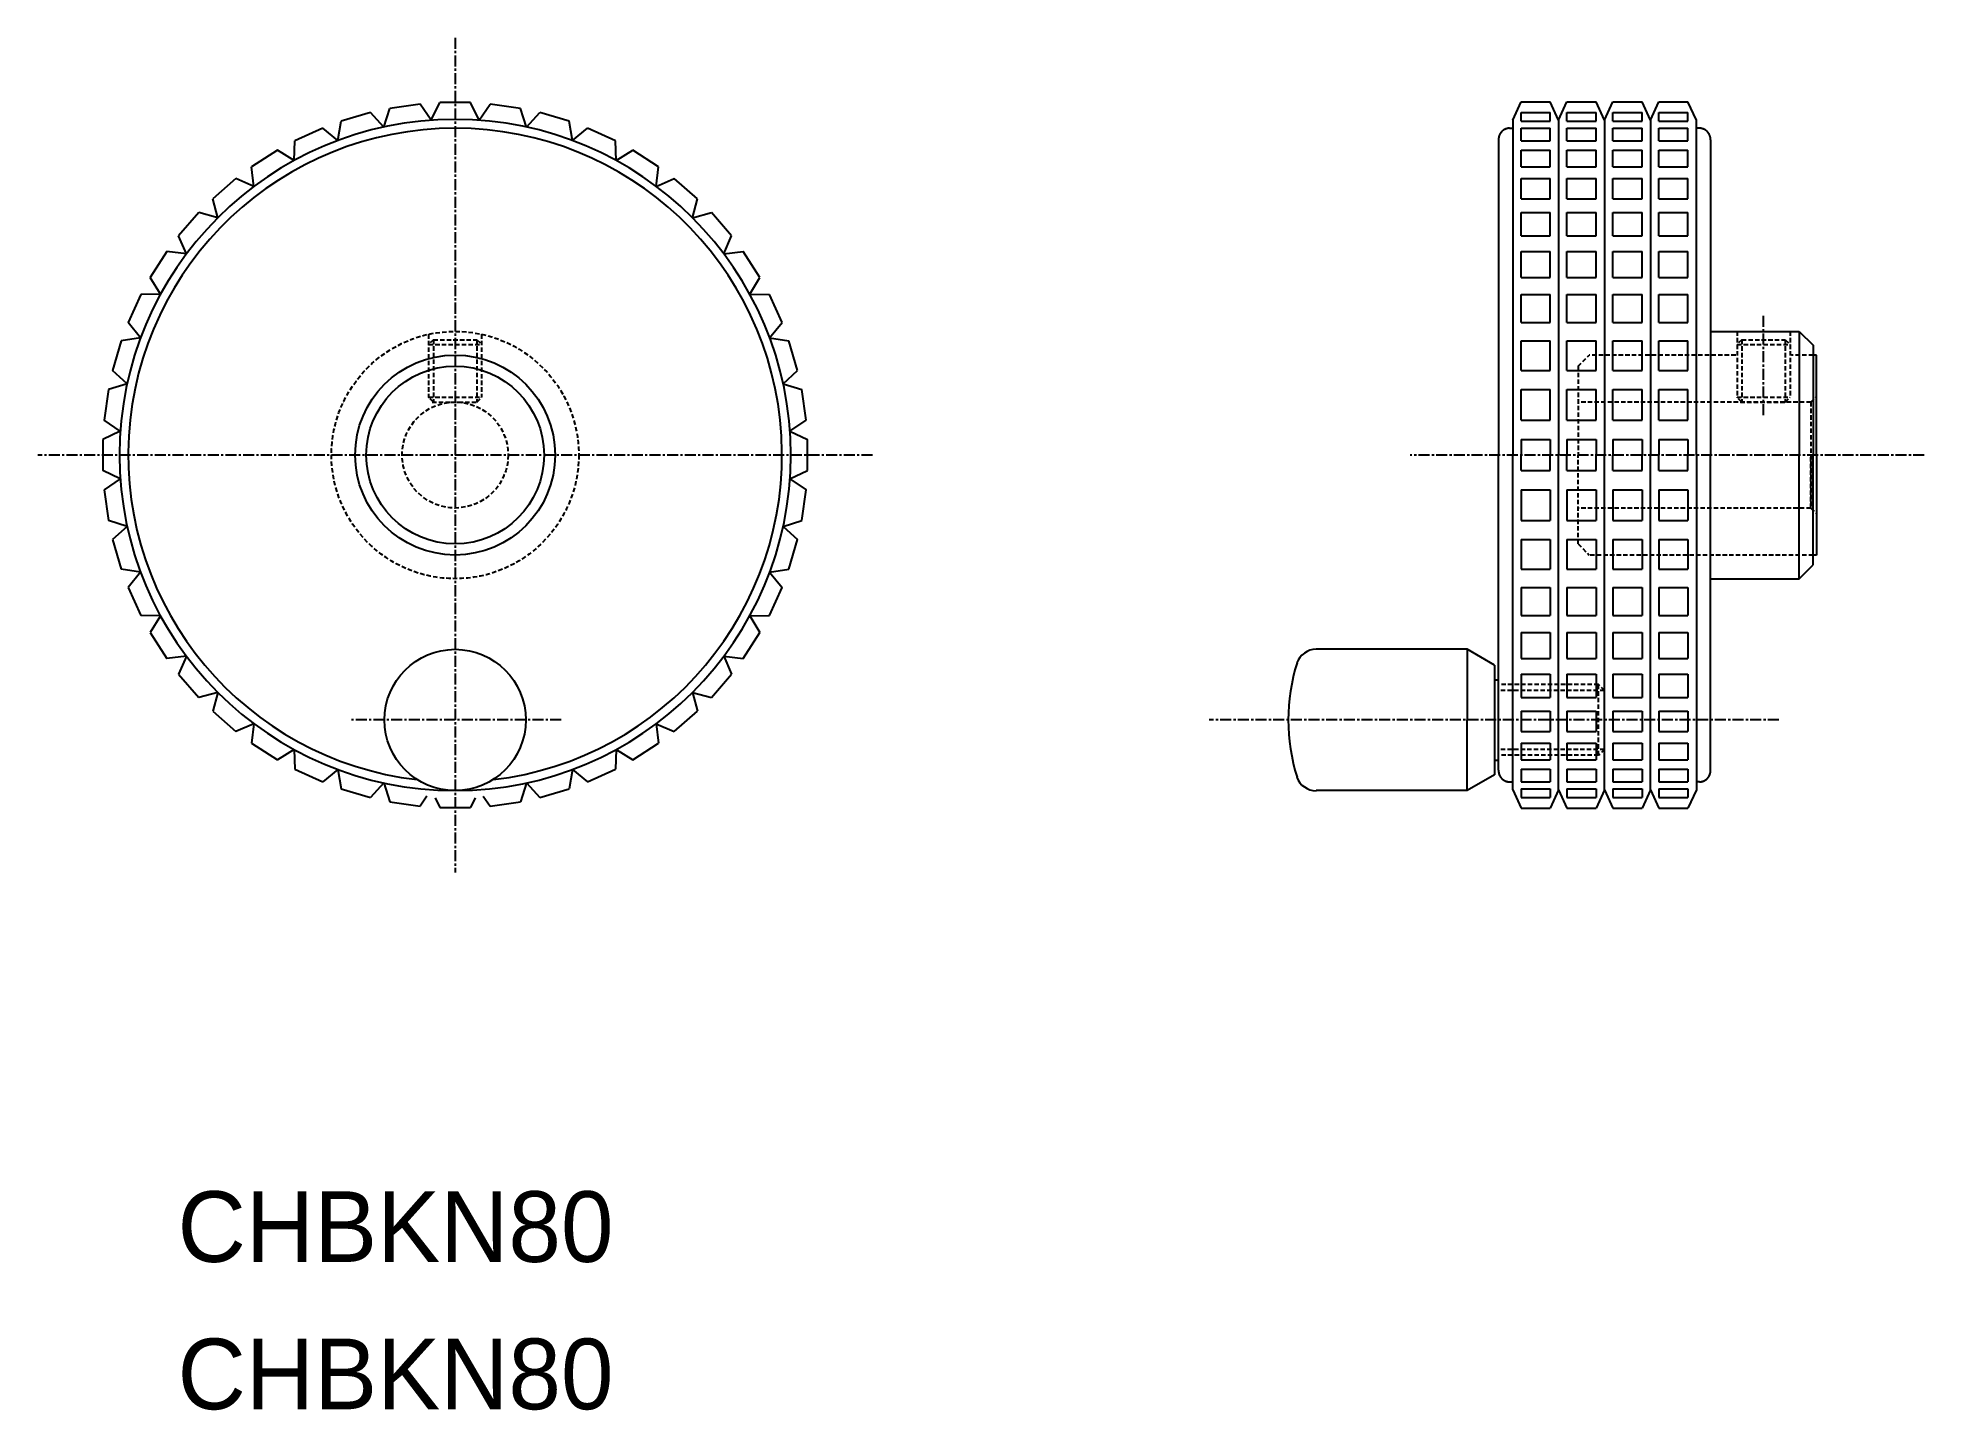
# Model space of a CAD drawing. Extents: x -5400 to -5187, y -1269 to -1114.
import ezdxf
from ezdxf.enums import TextEntityAlignment as Align

# ---------------------------------------------------------------- set-up
doc = ezdxf.new("R2010")
doc.units = 0
doc.linetypes.add('CENTER', pattern=[2, 1.25, -0.25, 0.25, -0.25])
doc.linetypes.add('DASHED', pattern=[0.75, 0.5, -0.25])
doc.layers.get('0').update_dxf_attribs({"linetype": 'CONTINUOUS'})
doc.layers.add('CENTER', color=1, linetype='CENTER')

msp = doc.modelspace()

# ---------------------------------------------------------------- linework, layer by layer
at = {"color": 7, "linetype": 'CONTINUOUS'}
for p, q in [((-5233.12, -1123.25), (-5232.18, -1121.15)), ((-5232.18, -1121.15), (-5228.87, -1121.15)), ((-5227.93, -1123.25), (-5228.87, -1121.15)), ((-5227.93, -1123.25), (-5226.98, -1121.15)), ((-5226.98, -1121.15), (-5223.67, -1121.15)), ((-5222.73, -1123.25), (-5223.67, -1121.15)), ((-5222.73, -1123.25), (-5221.78, -1121.15)), ((-5221.78, -1121.15), (-5218.48, -1121.15)), ((-5217.53, -1123.25), (-5218.48, -1121.15)), ((-5217.53, -1123.25), (-5216.59, -1121.15)), ((-5216.59, -1121.15), (-5213.28, -1121.15)), ((-5212.33, -1123.25), (-5213.28, -1121.15)), ((-5362.41, -1122.38), (-5365.76, -1123.36)), ((-5360.92, -1124.02), (-5362.41, -1122.38)), ((-5360.92, -1124.02), (-5360.25, -1121.91)), ((-5356.8, -1121.41), (-5360.25, -1121.91)), ((-5355.55, -1123.25), (-5356.8, -1121.41)), ((-5355.55, -1123.25), (-5354.59, -1121.25)), ((-5351.1, -1121.25), (-5354.59, -1121.25)), ((-5350.13, -1123.25), (-5351.1, -1121.25)), ((-5350.13, -1123.25), (-5348.89, -1121.41)), ((-5345.44, -1121.91), (-5348.89, -1121.41)), ((-5344.77, -1124.02), (-5345.44, -1121.91)), ((-5344.77, -1124.02), (-5343.27, -1122.38)), ((-5339.93, -1123.36), (-5343.27, -1122.38)), ((-5233.12, -1123.25), (-5233.12, -1161.15)), ((-5232.18, -1123.36), (-5232.18, -1122.38)), ((-5232.18, -1122.38), (-5228.87, -1122.38)), ((-5228.87, -1123.36), (-5228.87, -1122.38)), ((-5227.93, -1123.25), (-5227.93, -1161.15)), ((-5226.98, -1123.36), (-5226.98, -1122.38)), ((-5226.98, -1122.38), (-5223.67, -1122.38)), ((-5223.67, -1123.36), (-5223.67, -1122.38)), ((-5222.73, -1123.25), (-5222.73, -1161.15)), ((-5221.78, -1122.38), (-5218.48, -1122.38)), ((-5221.78, -1123.36), (-5221.78, -1122.38)), ((-5218.48, -1123.36), (-5218.48, -1122.38)), ((-5217.53, -1123.25), (-5217.53, -1161.15)), ((-5216.59, -1122.38), (-5213.28, -1122.38)), ((-5216.59, -1123.36), (-5216.59, -1122.38)), ((-5213.28, -1123.36), (-5213.28, -1122.38)), ((-5212.33, -1161.15), (-5212.33, -1123.25)), ((-5367.83, -1124.14), (-5371, -1125.58)), ((-5366.12, -1125.55), (-5367.83, -1124.14)), ((-5366.12, -1125.55), (-5365.76, -1123.36)), ((-5339.56, -1125.55), (-5339.93, -1123.36)), ((-5339.56, -1125.55), (-5337.85, -1124.14)), ((-5334.68, -1125.58), (-5337.85, -1124.14)), ((-5234.73, -1125.45), (-5234.73, -1161.15)), ((-5233.5, -1124.15), (-5233.12, -1124.15)), ((-5232.18, -1123.36), (-5228.87, -1123.36)), ((-5232.18, -1125.58), (-5232.18, -1124.14)), ((-5232.18, -1124.14), (-5228.87, -1124.14)), ((-5228.87, -1125.58), (-5228.87, -1124.14)), ((-5226.98, -1123.36), (-5223.67, -1123.36)), ((-5226.98, -1125.58), (-5226.98, -1124.14)), ((-5226.98, -1124.14), (-5223.67, -1124.14)), ((-5223.67, -1125.58), (-5223.67, -1124.14)), ((-5221.78, -1123.36), (-5218.48, -1123.36)), ((-5221.78, -1124.14), (-5218.48, -1124.14)), ((-5221.78, -1125.58), (-5221.78, -1124.14)), ((-5218.48, -1125.58), (-5218.48, -1124.14)), ((-5216.59, -1123.36), (-5213.28, -1123.36)), ((-5216.59, -1124.14), (-5213.28, -1124.14)), ((-5216.59, -1125.58), (-5216.59, -1124.14)), ((-5213.28, -1125.58), (-5213.28, -1124.14)), ((-5211.96, -1124.15), (-5212.33, -1124.15)), ((-5210.73, -1125.45), (-5210.73, -1161.15)), ((-5372.95, -1126.65), (-5375.88, -1128.53)), ((-5371.05, -1127.8), (-5372.95, -1126.65)), ((-5371.05, -1127.8), (-5371, -1125.58)), ((-5334.63, -1127.8), (-5334.68, -1125.58)), ((-5334.63, -1127.8), (-5332.74, -1126.65)), ((-5329.81, -1128.53), (-5332.74, -1126.65)), ((-5232.18, -1125.58), (-5228.87, -1125.58)), ((-5232.18, -1126.65), (-5228.87, -1126.65)), ((-5232.18, -1128.53), (-5232.18, -1126.65)), ((-5228.87, -1128.53), (-5228.87, -1126.65)), ((-5226.98, -1125.58), (-5223.67, -1125.58)), ((-5226.98, -1128.53), (-5226.98, -1126.65)), ((-5226.98, -1126.65), (-5223.67, -1126.65)), ((-5223.67, -1128.53), (-5223.67, -1126.65)), ((-5221.78, -1125.58), (-5218.48, -1125.58)), ((-5221.78, -1126.65), (-5218.48, -1126.65)), ((-5221.78, -1128.53), (-5221.78, -1126.65)), ((-5218.48, -1128.53), (-5218.48, -1126.65)), ((-5216.59, -1125.58), (-5213.28, -1125.58)), ((-5216.59, -1126.65), (-5213.28, -1126.65)), ((-5216.59, -1128.53), (-5216.59, -1126.65)), ((-5213.28, -1128.53), (-5213.28, -1126.65)), ((-5375.62, -1130.73), (-5375.88, -1128.53)), ((-5330.07, -1130.73), (-5329.81, -1128.53)), ((-5232.18, -1128.53), (-5228.87, -1128.53)), ((-5226.98, -1128.53), (-5223.67, -1128.53)), ((-5221.78, -1128.53), (-5218.48, -1128.53)), ((-5216.59, -1128.53), (-5213.28, -1128.53)), ((-5377.65, -1129.86), (-5380.29, -1132.14)), ((-5375.62, -1130.73), (-5377.65, -1129.86)), ((-5330.07, -1130.73), (-5328.03, -1129.86)), ((-5325.4, -1132.14), (-5328.03, -1129.86)), ((-5232.18, -1132.14), (-5232.18, -1129.86)), ((-5232.18, -1129.86), (-5228.87, -1129.86)), ((-5228.87, -1132.14), (-5228.87, -1129.86)), ((-5226.98, -1132.14), (-5226.98, -1129.86)), ((-5226.98, -1129.86), (-5223.67, -1129.86)), ((-5223.67, -1132.14), (-5223.67, -1129.86)), ((-5221.78, -1129.86), (-5218.48, -1129.86)), ((-5221.78, -1132.14), (-5221.78, -1129.86)), ((-5218.48, -1132.14), (-5218.48, -1129.86)), ((-5216.59, -1129.86), (-5213.28, -1129.86)), ((-5216.59, -1132.14), (-5216.59, -1129.86)), ((-5213.28, -1132.14), (-5213.28, -1129.86)), ((-5381.86, -1133.71), (-5384.14, -1136.34)), ((-5379.71, -1134.28), (-5381.86, -1133.71)), ((-5379.71, -1134.28), (-5380.29, -1132.14)), ((-5325.97, -1134.28), (-5325.4, -1132.14)), ((-5325.97, -1134.28), (-5323.83, -1133.71)), ((-5321.55, -1136.34), (-5323.83, -1133.71)), ((-5232.18, -1132.14), (-5228.87, -1132.14)), ((-5232.18, -1136.34), (-5232.18, -1133.71)), ((-5232.18, -1133.71), (-5228.87, -1133.71)), ((-5228.87, -1136.34), (-5228.87, -1133.71)), ((-5226.98, -1132.14), (-5223.67, -1132.14)), ((-5226.98, -1136.34), (-5226.98, -1133.71)), ((-5226.98, -1133.71), (-5223.67, -1133.71)), ((-5223.67, -1136.34), (-5223.67, -1133.71)), ((-5221.78, -1132.14), (-5218.48, -1132.14)), ((-5221.78, -1133.71), (-5218.48, -1133.71)), ((-5221.78, -1136.34), (-5221.78, -1133.71)), ((-5218.48, -1136.34), (-5218.48, -1133.71)), ((-5216.59, -1132.14), (-5213.28, -1132.14)), ((-5216.59, -1133.71), (-5213.28, -1133.71)), ((-5216.59, -1136.34), (-5216.59, -1133.71)), ((-5213.28, -1136.34), (-5213.28, -1133.71)), ((-5385.47, -1138.12), (-5387.35, -1141.05)), ((-5383.26, -1138.38), (-5385.47, -1138.12)), ((-5383.26, -1138.38), (-5384.14, -1136.34)), ((-5322.42, -1138.38), (-5321.55, -1136.34)), ((-5322.42, -1138.38), (-5320.22, -1138.12)), ((-5318.34, -1141.05), (-5320.22, -1138.12)), ((-5232.18, -1136.34), (-5228.87, -1136.34)), ((-5232.18, -1138.12), (-5228.87, -1138.12)), ((-5232.18, -1141.05), (-5232.18, -1138.12)), ((-5228.87, -1141.05), (-5228.87, -1138.12)), ((-5226.98, -1136.34), (-5223.67, -1136.34)), ((-5226.98, -1138.12), (-5223.67, -1138.12)), ((-5226.98, -1141.05), (-5226.98, -1138.12)), ((-5223.67, -1141.05), (-5223.67, -1138.12)), ((-5221.78, -1136.34), (-5218.48, -1136.34)), ((-5221.78, -1138.12), (-5218.48, -1138.12)), ((-5221.78, -1141.05), (-5221.78, -1138.12)), ((-5218.48, -1141.05), (-5218.48, -1138.12)), ((-5216.59, -1136.34), (-5213.28, -1136.34)), ((-5216.59, -1138.12), (-5213.28, -1138.12)), ((-5216.59, -1141.05), (-5216.59, -1138.12)), ((-5213.28, -1141.05), (-5213.28, -1138.12)), ((-5386.2, -1142.94), (-5387.35, -1141.05)), ((-5319.49, -1142.94), (-5318.34, -1141.05)), ((-5232.18, -1141.05), (-5228.87, -1141.05)), ((-5226.98, -1141.05), (-5223.67, -1141.05)), ((-5221.78, -1141.05), (-5218.48, -1141.05)), ((-5216.59, -1141.05), (-5213.28, -1141.05)), ((-5388.41, -1142.99), (-5389.86, -1146.16)), ((-5386.2, -1142.94), (-5388.41, -1142.99)), ((-5319.49, -1142.94), (-5317.27, -1142.99)), ((-5315.83, -1146.16), (-5317.27, -1142.99)), ((-5232.18, -1146.16), (-5232.18, -1142.99)), ((-5232.18, -1142.99), (-5228.87, -1142.99)), ((-5228.87, -1146.16), (-5228.87, -1142.99)), ((-5226.98, -1146.16), (-5226.98, -1142.99)), ((-5226.98, -1142.99), (-5223.67, -1142.99)), ((-5223.67, -1146.16), (-5223.67, -1142.99)), ((-5221.78, -1142.99), (-5218.48, -1142.99)), ((-5221.78, -1146.16), (-5221.78, -1142.99)), ((-5218.48, -1146.16), (-5218.48, -1142.99)), ((-5216.59, -1142.99), (-5213.28, -1142.99)), ((-5216.59, -1146.16), (-5216.59, -1142.99)), ((-5213.28, -1146.16), (-5213.28, -1142.99)), ((-5388.45, -1147.87), (-5389.86, -1146.16)), ((-5317.24, -1147.87), (-5315.83, -1146.16)), ((-5232.18, -1146.16), (-5228.87, -1146.16)), ((-5226.98, -1146.16), (-5223.67, -1146.16)), ((-5221.78, -1146.16), (-5218.48, -1146.16)), ((-5216.59, -1146.16), (-5213.28, -1146.16)), ((-5390.63, -1148.24), (-5391.62, -1151.58)), ((-5388.45, -1147.87), (-5390.63, -1148.24)), ((-5317.24, -1147.87), (-5315.05, -1148.24)), ((-5314.07, -1151.58), (-5315.05, -1148.24)), ((-5232.18, -1148.24), (-5228.87, -1148.24)), ((-5232.18, -1151.58), (-5232.18, -1148.24)), ((-5228.87, -1151.58), (-5228.87, -1148.24)), ((-5226.98, -1151.58), (-5226.98, -1148.24)), ((-5226.98, -1148.24), (-5223.67, -1148.24)), ((-5223.67, -1151.58), (-5223.67, -1148.24)), ((-5221.78, -1148.24), (-5218.48, -1148.24)), ((-5221.78, -1151.58), (-5221.78, -1148.24)), ((-5218.48, -1151.58), (-5218.48, -1148.24)), ((-5216.59, -1148.24), (-5213.28, -1148.24)), ((-5216.59, -1151.58), (-5216.59, -1148.24)), ((-5213.28, -1151.58), (-5213.28, -1148.24)), ((-5210.73, -1147.15), (-5200.68, -1147.15)), ((-5200.68, -1147.15), (-5199.11, -1148.73)), ((-5200.68, -1147.15), (-5200.68, -1161.15)), ((-5199.11, -1148.73), (-5199.11, -1161.15)), ((-5198.73, -1149.83), (-5199.11, -1149.83)), ((-5198.73, -1161.15), (-5198.73, -1149.83)), ((-5389.97, -1153.08), (-5392.09, -1153.75)), ((-5389.97, -1153.08), (-5391.62, -1151.58)), ((-5315.71, -1153.08), (-5314.07, -1151.58)), ((-5315.71, -1153.08), (-5313.6, -1153.75)), ((-5232.18, -1151.58), (-5228.87, -1151.58)), ((-5226.98, -1151.58), (-5223.67, -1151.58)), ((-5221.78, -1151.58), (-5218.48, -1151.58)), ((-5216.59, -1151.58), (-5213.28, -1151.58)), ((-5392.09, -1153.75), (-5392.58, -1157.2)), ((-5313.1, -1157.2), (-5313.6, -1153.75)), ((-5232.18, -1157.2), (-5232.18, -1153.75)), ((-5232.18, -1153.75), (-5228.87, -1153.75)), ((-5228.87, -1157.2), (-5228.87, -1153.75)), ((-5226.98, -1157.2), (-5226.98, -1153.75)), ((-5226.98, -1153.75), (-5223.67, -1153.75)), ((-5223.67, -1157.2), (-5223.67, -1153.75)), ((-5221.78, -1153.75), (-5218.48, -1153.75)), ((-5221.78, -1157.2), (-5221.78, -1153.75)), ((-5218.48, -1157.2), (-5218.48, -1153.75)), ((-5216.59, -1153.75), (-5213.28, -1153.75)), ((-5216.59, -1157.2), (-5216.59, -1153.75)), ((-5213.28, -1157.2), (-5213.28, -1153.75)), ((-5390.75, -1158.44), (-5392.58, -1157.2)), ((-5314.94, -1158.44), (-5313.1, -1157.2)), ((-5232.18, -1157.2), (-5228.87, -1157.2)), ((-5226.98, -1157.2), (-5223.67, -1157.2)), ((-5221.78, -1157.2), (-5218.48, -1157.2)), ((-5216.59, -1157.2), (-5213.28, -1157.2)), ((-5390.75, -1158.44), (-5392.74, -1159.41)), ((-5392.74, -1159.41), (-5392.74, -1162.89)), ((-5314.94, -1158.44), (-5312.95, -1159.41)), ((-5312.95, -1162.89), (-5312.95, -1159.41)), ((-5232.18, -1159.41), (-5228.87, -1159.41)), ((-5232.18, -1159.41), (-5232.18, -1161.15)), ((-5228.87, -1159.41), (-5228.87, -1161.15)), ((-5226.98, -1159.41), (-5223.67, -1159.41)), ((-5226.98, -1159.41), (-5226.98, -1161.15)), ((-5223.67, -1159.41), (-5223.67, -1161.15)), ((-5221.78, -1159.41), (-5218.48, -1159.41)), ((-5221.78, -1159.41), (-5221.78, -1161.15)), ((-5218.48, -1159.41), (-5218.48, -1161.15)), ((-5216.59, -1159.41), (-5213.28, -1159.41)), ((-5216.59, -1159.41), (-5216.59, -1161.15)), ((-5213.28, -1159.41), (-5213.28, -1161.15)), ((-5234.73, -1196.85), (-5234.73, -1161.15)), ((-5233.12, -1199.06), (-5233.12, -1161.15)), ((-5232.18, -1162.89), (-5232.18, -1161.15)), ((-5228.87, -1162.89), (-5228.87, -1161.15)), ((-5227.93, -1199.06), (-5227.93, -1161.15)), ((-5226.98, -1162.89), (-5226.98, -1161.15)), ((-5223.67, -1162.89), (-5223.67, -1161.15)), ((-5222.73, -1199.06), (-5222.73, -1161.15)), ((-5221.78, -1162.89), (-5221.78, -1161.15)), ((-5218.48, -1162.89), (-5218.48, -1161.15)), ((-5217.53, -1199.06), (-5217.53, -1161.15)), ((-5216.59, -1162.89), (-5216.59, -1161.15)), ((-5213.28, -1162.89), (-5213.28, -1161.15)), ((-5212.33, -1161.15), (-5212.33, -1199.06)), ((-5210.73, -1196.85), (-5210.73, -1161.15)), ((-5200.68, -1175.15), (-5200.68, -1161.15)), ((-5199.11, -1173.58), (-5199.11, -1161.15)), ((-5198.73, -1161.15), (-5198.73, -1172.47)), ((-5390.75, -1163.86), (-5392.74, -1162.89)), ((-5390.75, -1163.86), (-5392.58, -1165.11)), ((-5314.94, -1163.86), (-5312.95, -1162.89)), ((-5314.94, -1163.86), (-5313.1, -1165.11)), ((-5232.18, -1162.89), (-5228.87, -1162.89)), ((-5226.98, -1162.89), (-5223.67, -1162.89)), ((-5221.78, -1162.89), (-5218.48, -1162.89)), ((-5216.59, -1162.89), (-5213.28, -1162.89)), ((-5392.58, -1165.11), (-5392.09, -1168.56)), ((-5313.6, -1168.56), (-5313.1, -1165.11)), ((-5232.18, -1165.11), (-5232.18, -1168.56)), ((-5232.18, -1165.11), (-5228.87, -1165.11)), ((-5228.87, -1165.11), (-5228.87, -1168.56)), ((-5226.98, -1165.11), (-5226.98, -1168.56)), ((-5226.98, -1165.11), (-5223.67, -1165.11)), ((-5223.67, -1165.11), (-5223.67, -1168.56)), ((-5221.78, -1165.11), (-5221.78, -1168.56)), ((-5221.78, -1165.11), (-5218.48, -1165.11)), ((-5218.48, -1165.11), (-5218.48, -1168.56)), ((-5216.59, -1165.11), (-5216.59, -1168.56)), ((-5216.59, -1165.11), (-5213.28, -1165.11)), ((-5213.28, -1165.11), (-5213.28, -1168.56)), ((-5389.97, -1169.23), (-5392.09, -1168.56)), ((-5389.97, -1169.23), (-5391.62, -1170.72)), ((-5315.71, -1169.23), (-5313.6, -1168.56)), ((-5315.71, -1169.23), (-5314.07, -1170.72)), ((-5232.18, -1168.56), (-5228.87, -1168.56)), ((-5226.98, -1168.56), (-5223.67, -1168.56)), ((-5221.78, -1168.56), (-5218.48, -1168.56)), ((-5216.59, -1168.56), (-5213.28, -1168.56)), ((-5391.62, -1170.72), (-5390.63, -1174.06)), ((-5315.05, -1174.06), (-5314.07, -1170.72)), ((-5232.18, -1170.72), (-5228.87, -1170.72)), ((-5232.18, -1170.72), (-5232.18, -1174.06)), ((-5228.87, -1170.72), (-5228.87, -1174.06)), ((-5226.98, -1170.72), (-5226.98, -1174.06)), ((-5226.98, -1170.72), (-5223.67, -1170.72)), ((-5223.67, -1170.72), (-5223.67, -1174.06)), ((-5221.78, -1170.72), (-5218.48, -1170.72)), ((-5221.78, -1170.72), (-5221.78, -1174.06)), ((-5218.48, -1170.72), (-5218.48, -1174.06)), ((-5216.59, -1170.72), (-5213.28, -1170.72)), ((-5216.59, -1170.72), (-5216.59, -1174.06)), ((-5213.28, -1170.72), (-5213.28, -1174.06)), ((-5388.45, -1174.43), (-5390.63, -1174.06)), ((-5388.45, -1174.43), (-5389.86, -1176.14)), ((-5317.24, -1174.43), (-5315.05, -1174.06)), ((-5317.24, -1174.43), (-5315.83, -1176.14)), ((-5232.18, -1174.06), (-5228.87, -1174.06)), ((-5226.98, -1174.06), (-5223.67, -1174.06)), ((-5221.78, -1174.06), (-5218.48, -1174.06)), ((-5216.59, -1174.06), (-5213.28, -1174.06)), ((-5200.68, -1175.15), (-5199.11, -1173.58)), ((-5198.73, -1172.47), (-5199.11, -1172.47)), ((-5389.86, -1176.14), (-5388.41, -1179.31)), ((-5317.27, -1179.31), (-5315.83, -1176.14)), ((-5232.18, -1176.14), (-5232.18, -1179.31)), ((-5232.18, -1176.14), (-5228.87, -1176.14)), ((-5228.87, -1176.14), (-5228.87, -1179.31)), ((-5226.98, -1176.14), (-5226.98, -1179.31)), ((-5226.98, -1176.14), (-5223.67, -1176.14)), ((-5223.67, -1176.14), (-5223.67, -1179.31)), ((-5221.78, -1176.14), (-5221.78, -1179.31)), ((-5221.78, -1176.14), (-5218.48, -1176.14)), ((-5218.48, -1176.14), (-5218.48, -1179.31)), ((-5216.59, -1176.14), (-5216.59, -1179.31)), ((-5216.59, -1176.14), (-5213.28, -1176.14)), ((-5213.28, -1176.14), (-5213.28, -1179.31)), ((-5210.73, -1175.15), (-5200.68, -1175.15)), ((-5386.2, -1179.36), (-5388.41, -1179.31)), ((-5386.2, -1179.36), (-5387.35, -1181.26)), ((-5319.49, -1179.36), (-5317.27, -1179.31)), ((-5319.49, -1179.36), (-5318.34, -1181.26)), ((-5232.18, -1179.31), (-5228.87, -1179.31)), ((-5226.98, -1179.31), (-5223.67, -1179.31)), ((-5221.78, -1179.31), (-5218.48, -1179.31)), ((-5216.59, -1179.31), (-5213.28, -1179.31)), ((-5387.35, -1181.26), (-5385.47, -1184.19)), ((-5320.22, -1184.19), (-5318.34, -1181.26)), ((-5232.18, -1181.26), (-5228.87, -1181.26)), ((-5232.18, -1181.26), (-5232.18, -1184.19)), ((-5228.87, -1181.26), (-5228.87, -1184.19)), ((-5226.98, -1181.26), (-5223.67, -1181.26)), ((-5226.98, -1181.26), (-5226.98, -1184.19)), ((-5223.67, -1181.26), (-5223.67, -1184.19)), ((-5221.78, -1181.26), (-5218.48, -1181.26)), ((-5221.78, -1181.26), (-5221.78, -1184.19)), ((-5218.48, -1181.26), (-5218.48, -1184.19)), ((-5216.59, -1181.26), (-5213.28, -1181.26)), ((-5216.59, -1181.26), (-5216.59, -1184.19)), ((-5213.28, -1181.26), (-5213.28, -1184.19)), ((-5383.26, -1183.93), (-5385.47, -1184.19)), ((-5383.26, -1183.93), (-5384.14, -1185.96)), ((-5322.42, -1183.93), (-5321.55, -1185.96)), ((-5322.42, -1183.93), (-5320.22, -1184.19)), ((-5238.27, -1183.15), (-5255.38, -1183.15)), ((-5238.27, -1183.15), (-5238.27, -1191.15)), ((-5235.19, -1184.93), (-5238.27, -1183.15)), ((-5235.19, -1184.93), (-5235.19, -1197.37)), ((-5232.18, -1184.19), (-5228.87, -1184.19)), ((-5226.98, -1184.19), (-5223.67, -1184.19)), ((-5221.78, -1184.19), (-5218.48, -1184.19)), ((-5216.59, -1184.19), (-5213.28, -1184.19)), ((-5384.14, -1185.96), (-5381.86, -1188.6)), ((-5323.83, -1188.6), (-5321.55, -1185.96)), ((-5235.19, -1186.62), (-5234.73, -1186.62)), ((-5232.18, -1185.96), (-5232.18, -1188.6)), ((-5232.18, -1185.96), (-5228.87, -1185.96)), ((-5228.87, -1185.96), (-5228.87, -1188.6)), ((-5226.98, -1185.96), (-5226.98, -1188.6)), ((-5226.98, -1185.96), (-5223.67, -1185.96)), ((-5223.67, -1185.96), (-5223.67, -1188.6)), ((-5221.78, -1185.96), (-5221.78, -1188.6)), ((-5221.78, -1185.96), (-5218.48, -1185.96)), ((-5218.48, -1185.96), (-5218.48, -1188.6)), ((-5216.59, -1185.96), (-5216.59, -1188.6)), ((-5216.59, -1185.96), (-5213.28, -1185.96)), ((-5213.28, -1185.96), (-5213.28, -1188.6)), ((-5379.71, -1188.02), (-5381.86, -1188.6)), ((-5379.71, -1188.02), (-5380.29, -1190.17)), ((-5325.97, -1188.02), (-5323.83, -1188.6)), ((-5325.97, -1188.02), (-5325.4, -1190.17)), ((-5232.18, -1188.6), (-5228.87, -1188.6)), ((-5226.98, -1188.6), (-5223.67, -1188.6)), ((-5221.78, -1188.6), (-5218.48, -1188.6)), ((-5216.59, -1188.6), (-5213.28, -1188.6)), ((-5380.29, -1190.17), (-5377.65, -1192.45)), ((-5375.62, -1191.57), (-5377.65, -1192.45)), ((-5375.62, -1191.57), (-5375.88, -1193.78)), ((-5330.07, -1191.57), (-5329.81, -1193.78)), ((-5330.07, -1191.57), (-5328.03, -1192.45)), ((-5328.03, -1192.45), (-5325.4, -1190.17)), ((-5238.27, -1199.15), (-5238.27, -1191.15)), ((-5232.18, -1190.17), (-5232.18, -1192.45)), ((-5232.18, -1190.17), (-5228.87, -1190.17)), ((-5228.87, -1190.17), (-5228.87, -1192.45)), ((-5226.98, -1190.17), (-5226.98, -1192.45)), ((-5226.98, -1190.17), (-5223.67, -1190.17)), ((-5223.67, -1190.17), (-5223.67, -1192.45)), ((-5221.78, -1190.17), (-5221.78, -1192.45)), ((-5221.78, -1190.17), (-5218.48, -1190.17)), ((-5218.48, -1190.17), (-5218.48, -1192.45)), ((-5216.59, -1190.17), (-5216.59, -1192.45)), ((-5216.59, -1190.17), (-5213.28, -1190.17)), ((-5213.28, -1190.17), (-5213.28, -1192.45)), ((-5375.88, -1193.78), (-5372.95, -1195.66)), ((-5332.74, -1195.66), (-5329.81, -1193.78)), ((-5232.18, -1192.45), (-5228.87, -1192.45)), ((-5232.18, -1193.78), (-5232.18, -1195.66)), ((-5232.18, -1193.78), (-5228.87, -1193.78)), ((-5228.87, -1193.78), (-5228.87, -1195.66)), ((-5226.98, -1192.45), (-5223.67, -1192.45)), ((-5226.98, -1193.78), (-5226.98, -1195.66)), ((-5226.98, -1193.78), (-5223.67, -1193.78)), ((-5223.67, -1193.78), (-5223.67, -1195.66)), ((-5221.78, -1192.45), (-5218.48, -1192.45)), ((-5221.78, -1193.78), (-5221.78, -1195.66)), ((-5221.78, -1193.78), (-5218.48, -1193.78)), ((-5218.48, -1193.78), (-5218.48, -1195.66)), ((-5216.59, -1192.45), (-5213.28, -1192.45)), ((-5216.59, -1193.78), (-5216.59, -1195.66)), ((-5216.59, -1193.78), (-5213.28, -1193.78)), ((-5213.28, -1193.78), (-5213.28, -1195.66)), ((-5371.05, -1194.5), (-5372.95, -1195.66)), ((-5371.05, -1194.5), (-5371, -1196.72)), ((-5334.63, -1194.5), (-5334.68, -1196.72)), ((-5334.63, -1194.5), (-5332.74, -1195.66)), ((-5235.19, -1195.69), (-5234.73, -1195.69)), ((-5232.18, -1195.66), (-5228.87, -1195.66)), ((-5226.98, -1195.66), (-5223.67, -1195.66)), ((-5221.78, -1195.66), (-5218.48, -1195.66)), ((-5216.59, -1195.66), (-5213.28, -1195.66)), ((-5371, -1196.72), (-5367.83, -1198.17)), ((-5366.12, -1196.76), (-5367.83, -1198.17)), ((-5366.12, -1196.76), (-5365.76, -1198.94)), ((-5339.56, -1196.76), (-5339.93, -1198.94)), ((-5339.56, -1196.76), (-5337.85, -1198.17)), ((-5337.85, -1198.17), (-5334.68, -1196.72)), ((-5235.19, -1197.37), (-5238.27, -1199.15)), ((-5232.18, -1196.72), (-5232.18, -1198.17)), ((-5232.18, -1196.72), (-5228.87, -1196.72)), ((-5228.87, -1196.72), (-5228.87, -1198.17)), ((-5226.98, -1196.72), (-5226.98, -1198.17)), ((-5226.98, -1196.72), (-5223.67, -1196.72)), ((-5223.67, -1196.72), (-5223.67, -1198.17)), ((-5221.78, -1196.72), (-5221.78, -1198.17)), ((-5221.78, -1196.72), (-5218.48, -1196.72)), ((-5218.48, -1196.72), (-5218.48, -1198.17)), ((-5216.59, -1196.72), (-5216.59, -1198.17)), ((-5216.59, -1196.72), (-5213.28, -1196.72)), ((-5213.28, -1196.72), (-5213.28, -1198.17)), ((-5365.76, -1198.94), (-5362.41, -1199.93)), ((-5360.92, -1198.28), (-5362.41, -1199.93)), ((-5360.92, -1198.28), (-5360.25, -1200.4)), ((-5356.03, -1199.76), (-5356.8, -1200.89)), ((-5355.12, -1199.95), (-5354.59, -1201.05)), ((-5350.57, -1199.95), (-5351.1, -1201.05)), ((-5349.66, -1199.76), (-5348.89, -1200.89)), ((-5344.77, -1198.28), (-5345.44, -1200.4)), ((-5344.77, -1198.28), (-5343.27, -1199.93)), ((-5343.27, -1199.93), (-5339.93, -1198.94)), ((-5238.27, -1199.15), (-5255.38, -1199.15)), ((-5233.5, -1198.15), (-5233.12, -1198.15)), ((-5233.12, -1199.06), (-5232.18, -1201.15)), ((-5232.18, -1198.17), (-5228.87, -1198.17)), ((-5232.18, -1198.94), (-5232.18, -1199.93)), ((-5232.18, -1198.94), (-5228.87, -1198.94)), ((-5232.18, -1199.93), (-5228.87, -1199.93)), ((-5228.87, -1198.94), (-5228.87, -1199.93)), ((-5227.93, -1199.06), (-5228.87, -1201.15)), ((-5227.93, -1199.06), (-5226.98, -1201.15)), ((-5226.98, -1198.17), (-5223.67, -1198.17)), ((-5226.98, -1198.94), (-5226.98, -1199.93)), ((-5226.98, -1198.94), (-5223.67, -1198.94)), ((-5226.98, -1199.93), (-5223.67, -1199.93)), ((-5223.67, -1198.94), (-5223.67, -1199.93)), ((-5222.73, -1199.06), (-5223.67, -1201.15)), ((-5222.73, -1199.06), (-5221.78, -1201.15)), ((-5221.78, -1198.17), (-5218.48, -1198.17)), ((-5221.78, -1198.94), (-5221.78, -1199.93)), ((-5221.78, -1198.94), (-5218.48, -1198.94)), ((-5221.78, -1199.93), (-5218.48, -1199.93)), ((-5218.48, -1198.94), (-5218.48, -1199.93)), ((-5217.53, -1199.06), (-5218.48, -1201.15)), ((-5217.53, -1199.06), (-5216.59, -1201.15)), ((-5216.59, -1198.17), (-5213.28, -1198.17)), ((-5216.59, -1198.94), (-5216.59, -1199.93)), ((-5216.59, -1198.94), (-5213.28, -1198.94)), ((-5216.59, -1199.93), (-5213.28, -1199.93)), ((-5213.28, -1198.94), (-5213.28, -1199.93)), ((-5212.33, -1199.06), (-5213.28, -1201.15)), ((-5211.96, -1198.15), (-5212.33, -1198.15)), ((-5360.25, -1200.4), (-5356.8, -1200.89)), ((-5354.59, -1201.05), (-5351.1, -1201.05)), ((-5348.89, -1200.89), (-5345.44, -1200.4)), ((-5232.18, -1201.15), (-5228.87, -1201.15)), ((-5226.98, -1201.15), (-5223.67, -1201.15)), ((-5221.78, -1201.15), (-5218.48, -1201.15)), ((-5216.59, -1201.15), (-5213.28, -1201.15))]:
    msp.add_line(p, q, dxfattribs=at)
at = {"color": 3, "linetype": 'DASHED'}
for p, q in [((-5355.84, -1147.48), (-5355.84, -1154.61)), ((-5355.3, -1148.09), (-5355.84, -1148.63)), ((-5355.84, -1148.64), (-5349.84, -1148.64)), ((-5355.3, -1148.09), (-5350.38, -1148.09)), ((-5355.3, -1148.09), (-5355.3, -1155.15)), ((-5350.38, -1148.09), (-5350.38, -1155.15)), ((-5350.38, -1148.09), (-5349.84, -1148.63)), ((-5349.84, -1147.48), (-5349.84, -1154.61)), ((-5207.73, -1147.15), (-5207.73, -1154.61)), ((-5207.19, -1148.09), (-5207.73, -1148.63)), ((-5207.73, -1148.64), (-5201.73, -1148.64)), ((-5207.19, -1148.09), (-5202.27, -1148.09)), ((-5207.19, -1148.09), (-5207.19, -1155.15)), ((-5202.27, -1148.09), (-5202.27, -1155.15)), ((-5202.27, -1148.09), (-5201.73, -1148.63)), ((-5201.73, -1147.15), (-5201.73, -1154.61)), ((-5225.73, -1151.09), (-5224.47, -1149.83)), ((-5207.88, -1149.83), (-5224.47, -1149.83)), ((-5199.11, -1149.83), (-5201.58, -1149.83)), ((-5225.73, -1151.09), (-5225.73, -1161.15)), ((-5355.84, -1154.61), (-5349.84, -1154.61)), ((-5355.3, -1155.15), (-5355.84, -1154.61)), ((-5355.45, -1155.15), (-5350.24, -1155.15)), ((-5350.38, -1155.15), (-5349.84, -1154.61)), ((-5199.36, -1155.15), (-5225.73, -1155.15)), ((-5207.73, -1154.61), (-5201.73, -1154.61)), ((-5207.19, -1155.15), (-5207.73, -1154.61)), ((-5207.33, -1155.15), (-5202.13, -1155.15)), ((-5202.27, -1155.15), (-5201.73, -1154.61)), ((-5199.36, -1155.15), (-5198.73, -1154.52)), ((-5199.36, -1155.15), (-5199.36, -1167.15)), ((-5225.73, -1171.21), (-5225.73, -1161.15)), ((-5199.36, -1167.15), (-5199.36, -1161.15)), ((-5199.36, -1167.15), (-5225.73, -1167.15)), ((-5199.36, -1167.15), (-5198.73, -1167.78)), ((-5225.73, -1171.21), (-5224.47, -1172.47)), ((-5199.11, -1172.47), (-5224.47, -1172.47)), ((-5223.41, -1187.15), (-5234.73, -1187.15)), ((-5222.73, -1187.83), (-5223.41, -1187.15)), ((-5223.41, -1195.15), (-5223.41, -1187.15)), ((-5222.73, -1187.83), (-5234.73, -1187.83)), ((-5222.73, -1194.48), (-5222.73, -1187.83)), ((-5222.73, -1194.48), (-5234.73, -1194.48)), ((-5223.41, -1195.15), (-5234.73, -1195.15)), ((-5222.73, -1194.48), (-5223.41, -1195.15))]:
    msp.add_line(p, q, dxfattribs=at)
at = {"color": 7, "linetype": 'CONTINUOUS'}
for points in [[(-5233.5, -1124.15, 0), (-5233.52, -1124.15, 0), (-5233.53, -1124.15, 0), (-5233.55, -1124.15, 0), (-5233.56, -1124.15, 0), (-5233.58, -1124.16, 0), (-5233.59, -1124.16, 0), (-5233.61, -1124.16, 0), (-5233.62, -1124.16, 0), (-5233.64, -1124.16, 0), (-5233.65, -1124.16, 0), (-5233.67, -1124.16, 0), (-5233.68, -1124.17, 0), (-5233.7, -1124.17, 0), (-5233.71, -1124.17, 0), (-5233.73, -1124.17, 0), (-5233.74, -1124.18, 0), (-5233.76, -1124.18, 0), (-5233.77, -1124.18, 0), (-5233.78, -1124.19, 0), (-5233.8, -1124.19, 0), (-5233.81, -1124.2, 0), (-5233.83, -1124.2, 0), (-5233.84, -1124.2, 0), (-5233.86, -1124.21, 0), (-5233.87, -1124.21, 0), (-5233.89, -1124.22, 0), (-5233.9, -1124.22, 0), (-5233.91, -1124.23, 0), (-5233.93, -1124.23, 0), (-5233.94, -1124.24, 0), (-5233.96, -1124.25, 0), (-5233.97, -1124.25, 0), (-5233.99, -1124.26, 0), (-5234, -1124.26, 0), (-5234.01, -1124.27, 0), (-5234.03, -1124.28, 0), (-5234.04, -1124.28, 0), (-5234.05, -1124.29, 0), (-5234.07, -1124.3, 0), (-5234.08, -1124.31, 0), (-5234.09, -1124.31, 0), (-5234.11, -1124.32, 0), (-5234.12, -1124.33, 0), (-5234.13, -1124.34, 0), (-5234.15, -1124.35, 0), (-5234.16, -1124.35, 0), (-5234.17, -1124.36, 0), (-5234.18, -1124.37, 0), (-5234.2, -1124.38, 0), (-5234.21, -1124.39, 0), (-5234.22, -1124.4, 0), (-5234.23, -1124.41, 0), (-5234.24, -1124.42, 0), (-5234.26, -1124.43, 0), (-5234.27, -1124.44, 0), (-5234.28, -1124.45, 0), (-5234.29, -1124.46, 0), (-5234.3, -1124.47, 0), (-5234.31, -1124.48, 0), (-5234.33, -1124.49, 0), (-5234.34, -1124.5, 0), (-5234.35, -1124.51, 0), (-5234.36, -1124.52, 0), (-5234.37, -1124.53, 0), (-5234.38, -1124.54, 0), (-5234.39, -1124.56, 0), (-5234.4, -1124.57, 0), (-5234.41, -1124.58, 0), (-5234.42, -1124.59, 0), (-5234.43, -1124.6, 0), (-5234.44, -1124.62, 0), (-5234.45, -1124.63, 0), (-5234.46, -1124.64, 0), (-5234.47, -1124.65, 0), (-5234.48, -1124.67, 0), (-5234.49, -1124.68, 0), (-5234.5, -1124.69, 0), (-5234.51, -1124.7, 0), (-5234.51, -1124.72, 0), (-5234.52, -1124.73, 0), (-5234.53, -1124.74, 0), (-5234.54, -1124.76, 0), (-5234.55, -1124.77, 0), (-5234.55, -1124.78, 0), (-5234.56, -1124.8, 0), (-5234.57, -1124.81, 0), (-5234.58, -1124.83, 0), (-5234.58, -1124.84, 0), (-5234.59, -1124.85, 0), (-5234.6, -1124.87, 0), (-5234.61, -1124.88, 0), (-5234.61, -1124.9, 0), (-5234.62, -1124.91, 0), (-5234.62, -1124.93, 0), (-5234.63, -1124.94, 0), (-5234.64, -1124.96, 0), (-5234.64, -1124.97, 0), (-5234.65, -1124.99, 0), (-5234.65, -1125, 0), (-5234.66, -1125.01, 0), (-5234.66, -1125.03, 0), (-5234.67, -1125.05, 0), (-5234.67, -1125.06, 0), (-5234.68, -1125.08, 0), (-5234.68, -1125.09, 0), (-5234.69, -1125.11, 0), (-5234.69, -1125.12, 0), (-5234.69, -1125.14, 0), (-5234.7, -1125.15, 0), (-5234.7, -1125.17, 0), (-5234.7, -1125.18, 0), (-5234.71, -1125.2, 0), (-5234.71, -1125.21, 0), (-5234.71, -1125.23, 0), (-5234.71, -1125.25, 0), (-5234.72, -1125.26, 0), (-5234.72, -1125.28, 0), (-5234.72, -1125.29, 0), (-5234.72, -1125.31, 0), (-5234.72, -1125.33, 0), (-5234.73, -1125.34, 0), (-5234.73, -1125.36, 0), (-5234.73, -1125.37, 0), (-5234.73, -1125.39, 0), (-5234.73, -1125.41, 0), (-5234.73, -1125.42, 0), (-5234.73, -1125.44, 0), (-5234.73, -1125.45, 0)], [(-5210.73, -1125.45, 0), (-5210.73, -1125.44, 0), (-5210.73, -1125.42, 0), (-5210.73, -1125.41, 0), (-5210.73, -1125.39, 0), (-5210.73, -1125.37, 0), (-5210.73, -1125.36, 0), (-5210.73, -1125.34, 0), (-5210.74, -1125.33, 0), (-5210.74, -1125.31, 0), (-5210.74, -1125.29, 0), (-5210.74, -1125.28, 0), (-5210.74, -1125.26, 0), (-5210.75, -1125.25, 0), (-5210.75, -1125.23, 0), (-5210.75, -1125.21, 0), (-5210.75, -1125.2, 0), (-5210.76, -1125.18, 0), (-5210.76, -1125.17, 0), (-5210.76, -1125.15, 0), (-5210.77, -1125.14, 0), (-5210.77, -1125.12, 0), (-5210.77, -1125.11, 0), (-5210.78, -1125.09, 0), (-5210.78, -1125.08, 0), (-5210.79, -1125.06, 0), (-5210.79, -1125.05, 0), (-5210.8, -1125.03, 0), (-5210.8, -1125.01, 0), (-5210.81, -1125, 0), (-5210.81, -1124.99, 0), (-5210.82, -1124.97, 0), (-5210.82, -1124.96, 0), (-5210.83, -1124.94, 0), (-5210.83, -1124.93, 0), (-5210.84, -1124.91, 0), (-5210.85, -1124.9, 0), (-5210.85, -1124.88, 0), (-5210.86, -1124.87, 0), (-5210.87, -1124.85, 0), (-5210.87, -1124.84, 0), (-5210.88, -1124.83, 0), (-5210.89, -1124.81, 0), (-5210.9, -1124.8, 0), (-5210.9, -1124.78, 0), (-5210.91, -1124.77, 0), (-5210.92, -1124.76, 0), (-5210.93, -1124.74, 0), (-5210.94, -1124.73, 0), (-5210.95, -1124.72, 0), (-5210.95, -1124.7, 0), (-5210.96, -1124.69, 0), (-5210.97, -1124.68, 0), (-5210.98, -1124.67, 0), (-5210.99, -1124.65, 0), (-5211, -1124.64, 0), (-5211.01, -1124.63, 0), (-5211.02, -1124.62, 0), (-5211.03, -1124.6, 0), (-5211.04, -1124.59, 0), (-5211.05, -1124.58, 0), (-5211.06, -1124.57, 0), (-5211.07, -1124.56, 0), (-5211.08, -1124.54, 0), (-5211.09, -1124.53, 0), (-5211.1, -1124.52, 0), (-5211.11, -1124.51, 0), (-5211.12, -1124.5, 0), (-5211.13, -1124.49, 0), (-5211.14, -1124.48, 0), (-5211.16, -1124.47, 0), (-5211.17, -1124.46, 0), (-5211.18, -1124.45, 0), (-5211.19, -1124.44, 0), (-5211.2, -1124.43, 0), (-5211.21, -1124.42, 0), (-5211.23, -1124.41, 0), (-5211.24, -1124.4, 0), (-5211.25, -1124.39, 0), (-5211.26, -1124.38, 0), (-5211.28, -1124.37, 0), (-5211.29, -1124.36, 0), (-5211.3, -1124.35, 0), (-5211.31, -1124.35, 0), (-5211.33, -1124.34, 0), (-5211.34, -1124.33, 0), (-5211.35, -1124.32, 0), (-5211.37, -1124.31, 0), (-5211.38, -1124.31, 0), (-5211.39, -1124.3, 0), (-5211.41, -1124.29, 0), (-5211.42, -1124.28, 0), (-5211.43, -1124.28, 0), (-5211.45, -1124.27, 0), (-5211.46, -1124.26, 0), (-5211.47, -1124.26, 0), (-5211.49, -1124.25, 0), (-5211.5, -1124.25, 0), (-5211.52, -1124.24, 0), (-5211.53, -1124.23, 0), (-5211.54, -1124.23, 0), (-5211.56, -1124.22, 0), (-5211.57, -1124.22, 0), (-5211.59, -1124.21, 0), (-5211.6, -1124.21, 0), (-5211.62, -1124.2, 0), (-5211.63, -1124.2, 0), (-5211.64, -1124.2, 0), (-5211.66, -1124.19, 0), (-5211.67, -1124.19, 0), (-5211.69, -1124.18, 0), (-5211.7, -1124.18, 0), (-5211.72, -1124.18, 0), (-5211.73, -1124.17, 0), (-5211.75, -1124.17, 0), (-5211.76, -1124.17, 0), (-5211.78, -1124.17, 0), (-5211.79, -1124.16, 0), (-5211.81, -1124.16, 0), (-5211.82, -1124.16, 0), (-5211.84, -1124.16, 0), (-5211.85, -1124.16, 0), (-5211.87, -1124.16, 0), (-5211.88, -1124.16, 0), (-5211.9, -1124.15, 0), (-5211.91, -1124.15, 0), (-5211.93, -1124.15, 0), (-5211.94, -1124.15, 0), (-5211.96, -1124.15, 0)], [(-5234.73, -1196.85, 0), (-5234.73, -1196.87, 0), (-5234.73, -1196.88, 0), (-5234.73, -1196.9, 0), (-5234.73, -1196.92, 0), (-5234.73, -1196.93, 0), (-5234.73, -1196.95, 0), (-5234.73, -1196.96, 0), (-5234.72, -1196.98, 0), (-5234.72, -1197, 0), (-5234.72, -1197.01, 0), (-5234.72, -1197.03, 0), (-5234.72, -1197.04, 0), (-5234.71, -1197.06, 0), (-5234.71, -1197.08, 0), (-5234.71, -1197.09, 0), (-5234.71, -1197.11, 0), (-5234.7, -1197.12, 0), (-5234.7, -1197.14, 0), (-5234.7, -1197.15, 0), (-5234.69, -1197.17, 0), (-5234.69, -1197.18, 0), (-5234.69, -1197.2, 0), (-5234.68, -1197.21, 0), (-5234.68, -1197.23, 0), (-5234.67, -1197.25, 0), (-5234.67, -1197.26, 0), (-5234.66, -1197.28, 0), (-5234.66, -1197.29, 0), (-5234.65, -1197.31, 0), (-5234.65, -1197.32, 0), (-5234.64, -1197.34, 0), (-5234.64, -1197.35, 0), (-5234.63, -1197.37, 0), (-5234.62, -1197.38, 0), (-5234.62, -1197.39, 0), (-5234.61, -1197.41, 0), (-5234.61, -1197.42, 0), (-5234.6, -1197.44, 0), (-5234.59, -1197.45, 0), (-5234.58, -1197.47, 0), (-5234.58, -1197.48, 0), (-5234.57, -1197.49, 0), (-5234.56, -1197.51, 0), (-5234.55, -1197.52, 0), (-5234.55, -1197.53, 0), (-5234.54, -1197.55, 0), (-5234.53, -1197.56, 0), (-5234.52, -1197.58, 0), (-5234.51, -1197.59, 0), (-5234.51, -1197.6, 0), (-5234.5, -1197.61, 0), (-5234.49, -1197.63, 0), (-5234.48, -1197.64, 0), (-5234.47, -1197.65, 0), (-5234.46, -1197.67, 0), (-5234.45, -1197.68, 0), (-5234.44, -1197.69, 0), (-5234.43, -1197.7, 0), (-5234.42, -1197.71, 0), (-5234.41, -1197.73, 0), (-5234.4, -1197.74, 0), (-5234.39, -1197.75, 0), (-5234.38, -1197.76, 0), (-5234.37, -1197.77, 0), (-5234.36, -1197.78, 0), (-5234.35, -1197.79, 0), (-5234.34, -1197.81, 0), (-5234.33, -1197.82, 0), (-5234.31, -1197.83, 0), (-5234.3, -1197.84, 0), (-5234.29, -1197.85, 0), (-5234.28, -1197.86, 0), (-5234.27, -1197.87, 0), (-5234.26, -1197.88, 0), (-5234.24, -1197.89, 0), (-5234.23, -1197.9, 0), (-5234.22, -1197.91, 0), (-5234.21, -1197.92, 0), (-5234.2, -1197.92, 0), (-5234.18, -1197.93, 0), (-5234.17, -1197.94, 0), (-5234.16, -1197.95, 0), (-5234.15, -1197.96, 0), (-5234.13, -1197.97, 0), (-5234.12, -1197.98, 0), (-5234.11, -1197.98, 0), (-5234.09, -1197.99, 0), (-5234.08, -1198, 0), (-5234.07, -1198.01, 0), (-5234.05, -1198.01, 0), (-5234.04, -1198.02, 0), (-5234.03, -1198.03, 0), (-5234.01, -1198.03, 0), (-5234, -1198.04, 0), (-5233.99, -1198.05, 0), (-5233.97, -1198.05, 0), (-5233.96, -1198.06, 0), (-5233.94, -1198.07, 0), (-5233.93, -1198.07, 0), (-5233.91, -1198.08, 0), (-5233.9, -1198.08, 0), (-5233.89, -1198.09, 0), (-5233.87, -1198.09, 0), (-5233.86, -1198.1, 0), (-5233.84, -1198.1, 0), (-5233.83, -1198.11, 0), (-5233.81, -1198.11, 0), (-5233.8, -1198.11, 0), (-5233.78, -1198.12, 0), (-5233.77, -1198.12, 0), (-5233.76, -1198.12, 0), (-5233.74, -1198.13, 0), (-5233.73, -1198.13, 0), (-5233.71, -1198.13, 0), (-5233.7, -1198.14, 0), (-5233.68, -1198.14, 0), (-5233.67, -1198.14, 0), (-5233.65, -1198.14, 0), (-5233.64, -1198.14, 0), (-5233.62, -1198.15, 0), (-5233.61, -1198.15, 0), (-5233.59, -1198.15, 0), (-5233.58, -1198.15, 0), (-5233.56, -1198.15, 0), (-5233.55, -1198.15, 0), (-5233.53, -1198.15, 0), (-5233.52, -1198.15, 0), (-5233.5, -1198.15, 0)], [(-5211.96, -1198.15, 0), (-5211.94, -1198.15, 0), (-5211.93, -1198.15, 0), (-5211.91, -1198.15, 0), (-5211.9, -1198.15, 0), (-5211.88, -1198.15, 0), (-5211.87, -1198.15, 0), (-5211.85, -1198.15, 0), (-5211.84, -1198.15, 0), (-5211.82, -1198.14, 0), (-5211.81, -1198.14, 0), (-5211.79, -1198.14, 0), (-5211.78, -1198.14, 0), (-5211.76, -1198.14, 0), (-5211.75, -1198.13, 0), (-5211.73, -1198.13, 0), (-5211.72, -1198.13, 0), (-5211.7, -1198.12, 0), (-5211.69, -1198.12, 0), (-5211.67, -1198.12, 0), (-5211.66, -1198.11, 0), (-5211.64, -1198.11, 0), (-5211.63, -1198.11, 0), (-5211.62, -1198.1, 0), (-5211.6, -1198.1, 0), (-5211.59, -1198.09, 0), (-5211.57, -1198.09, 0), (-5211.56, -1198.08, 0), (-5211.54, -1198.08, 0), (-5211.53, -1198.07, 0), (-5211.52, -1198.07, 0), (-5211.5, -1198.06, 0), (-5211.49, -1198.05, 0), (-5211.47, -1198.05, 0), (-5211.46, -1198.04, 0), (-5211.45, -1198.03, 0), (-5211.43, -1198.03, 0), (-5211.42, -1198.02, 0), (-5211.41, -1198.01, 0), (-5211.39, -1198.01, 0), (-5211.38, -1198, 0), (-5211.37, -1197.99, 0), (-5211.35, -1197.98, 0), (-5211.34, -1197.98, 0), (-5211.33, -1197.97, 0), (-5211.31, -1197.96, 0), (-5211.3, -1197.95, 0), (-5211.29, -1197.94, 0), (-5211.28, -1197.93, 0), (-5211.26, -1197.92, 0), (-5211.25, -1197.92, 0), (-5211.24, -1197.91, 0), (-5211.23, -1197.9, 0), (-5211.21, -1197.89, 0), (-5211.2, -1197.88, 0), (-5211.19, -1197.87, 0), (-5211.18, -1197.86, 0), (-5211.17, -1197.85, 0), (-5211.16, -1197.84, 0), (-5211.14, -1197.83, 0), (-5211.13, -1197.82, 0), (-5211.12, -1197.81, 0), (-5211.11, -1197.79, 0), (-5211.1, -1197.78, 0), (-5211.09, -1197.77, 0), (-5211.08, -1197.76, 0), (-5211.07, -1197.75, 0), (-5211.06, -1197.74, 0), (-5211.05, -1197.73, 0), (-5211.04, -1197.71, 0), (-5211.03, -1197.7, 0), (-5211.02, -1197.69, 0), (-5211.01, -1197.68, 0), (-5211, -1197.67, 0), (-5210.99, -1197.65, 0), (-5210.98, -1197.64, 0), (-5210.97, -1197.63, 0), (-5210.96, -1197.61, 0), (-5210.95, -1197.6, 0), (-5210.95, -1197.59, 0), (-5210.94, -1197.58, 0), (-5210.93, -1197.56, 0), (-5210.92, -1197.55, 0), (-5210.91, -1197.53, 0), (-5210.9, -1197.52, 0), (-5210.9, -1197.51, 0), (-5210.89, -1197.49, 0), (-5210.88, -1197.48, 0), (-5210.87, -1197.47, 0), (-5210.87, -1197.45, 0), (-5210.86, -1197.44, 0), (-5210.85, -1197.42, 0), (-5210.85, -1197.41, 0), (-5210.84, -1197.39, 0), (-5210.83, -1197.38, 0), (-5210.83, -1197.37, 0), (-5210.82, -1197.35, 0), (-5210.82, -1197.34, 0), (-5210.81, -1197.32, 0), (-5210.81, -1197.31, 0), (-5210.8, -1197.29, 0), (-5210.8, -1197.28, 0), (-5210.79, -1197.26, 0), (-5210.79, -1197.25, 0), (-5210.78, -1197.23, 0), (-5210.78, -1197.21, 0), (-5210.77, -1197.2, 0), (-5210.77, -1197.18, 0), (-5210.77, -1197.17, 0), (-5210.76, -1197.15, 0), (-5210.76, -1197.14, 0), (-5210.76, -1197.12, 0), (-5210.75, -1197.11, 0), (-5210.75, -1197.09, 0), (-5210.75, -1197.08, 0), (-5210.75, -1197.06, 0), (-5210.74, -1197.04, 0), (-5210.74, -1197.03, 0), (-5210.74, -1197.01, 0), (-5210.74, -1197, 0), (-5210.74, -1196.98, 0), (-5210.73, -1196.96, 0), (-5210.73, -1196.95, 0), (-5210.73, -1196.93, 0), (-5210.73, -1196.92, 0), (-5210.73, -1196.9, 0), (-5210.73, -1196.88, 0), (-5210.73, -1196.87, 0), (-5210.73, -1196.85, 0)]]:
    msp.add_polyline3d(points, dxfattribs=at)
at = {"color": 3, "linetype": 'DASHED'}
for radius in [14, 6]:
    msp.add_circle((-5352.84, -1161.15), radius, dxfattribs=at)
at = {"color": 7, "linetype": 'CONTINUOUS'}
for centre, radius in [((-5352.84, -1161.15), 11.32), ((-5352.84, -1161.15), 10.06), ((-5352.84, -1191.15), 8)]:
    msp.add_circle(centre, radius, dxfattribs=at)
for centre, radius, start, end in [((-5352.84, -1161.15), 38, 270.0024, 270), ((-5352.84, -1161.15), 37, 276.6643, 263.3357), ((-5236.99, -1191.15), 21.54, 162.5404, 197.4596), ((-5255.38, -1185.44), 2.29, 90, 160.8769), ((-5255.38, -1196.87), 2.29, 199.1231, 270)]:
    msp.add_arc(centre, radius, start, end, dxfattribs=at)
at = {"layer": 'CENTER', "color": 1, "linetype": 'CENTER'}
for p, q in [((-5352.84, -1113.9), (-5352.84, -1208.4)), ((-5204.73, -1156.65), (-5204.73, -1145.15)), ((-5305.59, -1161.15), (-5400.09, -1161.15)), ((-5186.53, -1161.15), (-5244.73, -1161.15)), ((-5340.84, -1191.15), (-5364.84, -1191.15)), ((-5202.98, -1191.15), (-5267.49, -1191.15))]:
    msp.add_line(p, q, dxfattribs=at)

# ---------------------------------------------------------------- texts
at = {"color": 7, "linetype": 'CONTINUOUS'}
for p in [(-5384.26, -1254.91), (-5384.26, -1271.59)]:
    msp.add_text('CHBKN80', height=8, dxfattribs=at).set_placement(p, align=Align.BOTTOM_LEFT)

doc.saveas('drawing.dxf')
